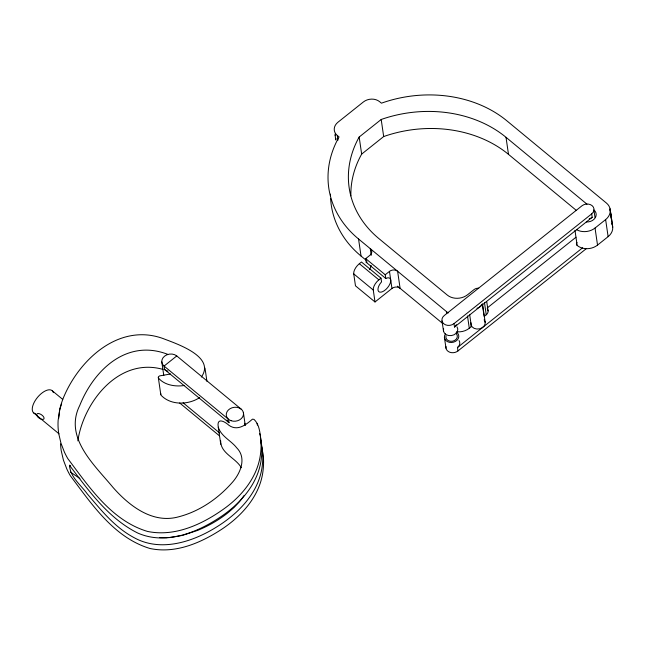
<?xml version="1.0" encoding="UTF-8"?>
<svg xmlns="http://www.w3.org/2000/svg" width="645" height="645" viewBox="0 0 645 645"><rect width="100%" height="100%" fill="white"/><g stroke="black" fill="none" stroke-linecap="round" stroke-linejoin="round"><path stroke-width="0.97" d="M160.919 393.869L160.895 395.062C170.474 405.503 188.324 405.116 199.668 397.586M58.663 418.436L59.614 410.067L61.638 403.625M77.843 440.882C83.632 401.843 119.002 356.814 163.088 369.432M220.663 440.769C220.397 453.443 235.836 457.853 241.294 467.714M336.045 138.578L335.722 139.949L335.158 135.265M201.345 377.043C216.027 356.524 175.996 343.6 162.935 338.496C119.309 322.79 79.891 359.031 63.871 396.683A111.117 89.204 -8.3 0 0 59.977 408.374L58.131 420.355A95.686 76.82 -8.3 0 0 58.751 433.722L60.953 443.147L64.315 451.887A107.933 86.648 -8.3 0 0 67.846 458.668C89.332 487.225 111.601 520.676 147.52 531.432C175.642 537.253 203.707 523.692 225.871 507.438C243.641 494.191 258.564 474.994 260.693 452.306A104.111 83.584 -8.3 0 0 260.927 440.204C259.975 433.069 259.54 424.563 253.977 419.363L252.421 419.177C246.027 424.765 237.529 431.537 228.894 425.265C224.686 421.419 216.462 417.041 218.276 427.2L220.767 444.26M350.888 195.854A115.689 92.88 -8.3 0 1 361.66 154.099L359.168 137.03L381.195 119.478A115.689 92.88 -8.3 0 1 506.011 137.304L586.974 204.175M361.66 154.099L383.678 136.547A115.689 92.88 -8.3 0 1 508.494 154.365L576.356 210.415M176.77 355.943L164.064 366.07L164.564 369.48L229.023 422.725L228.524 419.315L164.064 366.07A8.675 6.966 -8.3 0 1 164.556 356.161A8.675 6.966 -8.3 0 1 176.77 355.943L241.238 409.18M385.775 278.479L385.234 274.77L389.467 271.392A5.781 4.644 -8.3 0 1 397.61 271.247L400.102 288.307A5.781 4.644 -8.3 0 0 391.958 288.46L375.011 301.965L355.476 285.832L353.734 273.883A8.675 4.184 -50.4 0 1 359.346 263.7L361.466 262.015L380.993 278.148L381.542 281.857A8.675 4.184 -50.4 0 0 379.695 292.112A8.675 4.184 -50.4 0 0 389.911 283.961A8.675 4.184 -50.4 0 0 385.775 278.479L366.239 262.346L365.699 258.637L369.94 255.259A5.781 4.644 -8.3 0 0 370.27 248.656L371.238 255.291M375.011 301.965L373.27 290.024A8.675 4.184 -50.4 0 1 378.881 279.833L380.993 278.148M453.999 323.629L591.691 213.89A7.232 5.805 -8.3 0 0 592.102 205.634A7.232 5.805 -8.3 0 0 581.927 205.82L444.228 315.558A7.232 5.805 -8.3 0 0 443.816 323.814A7.232 5.805 -8.3 0 0 453.999 323.629L454.499 327.039L592.191 217.3L591.691 213.89M456.192 332.699L457.732 331.466M487.265 307.931L575.993 237.223M576.638 229.733A14.464 11.61 -8.3 0 0 595.037 228.032L605.631 219.59A14.464 11.61 -8.3 0 0 606.453 203.078L506.833 120.792A115.689 92.88 -8.3 0 0 381.437 103.176L379.647 101.692A11.57 9.288 -8.3 0 0 363.353 101.991L337.932 122.252A11.57 9.288 -8.3 0 0 337.279 135.458L337.964 140.199M457.466 331.844A14.464 11.61 -8.3 0 0 469.294 328.273L471.414 326.58L469.705 314.849M484.129 316.453L486.241 314.768A5.781 4.644 -8.3 0 0 487.217 308.802M445.969 346.43A7.232 5.805 -8.3 0 0 449.742 352.226A7.232 5.805 -8.3 0 0 457.982 350.928L457.482 347.518L582.612 247.793M457.982 350.928L586.232 248.712M574.961 230.297L577.17 245.471A14.464 11.61 -8.3 0 0 597.528 245.092L608.122 236.65A14.464 11.61 -8.3 0 0 611.799 223.71M197.692 530.384L182.43 535.415L169.006 537.575M184.51 385.476C175.553 386.887 164.491 385.275 158.412 377.994L158.428 376.801L159.517 375.922L170.53 373.995M167.095 537.688L159.484 537.599M167.692 354.323C126.904 338.561 94.057 369.738 79.77 405.407C63.645 437.528 94.396 464.868 112.867 487.257C129.032 505.72 152.542 524.095 178.649 516.814C199.216 511.485 217.534 498.964 231.595 483.21C240.109 474.043 247.156 458.401 236.78 447.904C231.136 440.583 221.162 436.472 218.276 427.2M260.451 439.576L262.668 452.153A104.111 83.584 -8.3 0 1 262.434 464.247C259.822 491.853 238.819 513.347 216.252 527.215C192.323 542.098 160.412 552.338 133.991 537.599C114.858 527.449 101.168 510.219 87.381 494.03C80.883 484.911 70.152 477.171 69.491 465.271L70.644 465.964M70.482 472.1L79.875 478.501M337.279 135.458L339.068 136.942A115.689 92.88 -8.3 0 0 358.547 238.981L361.039 256.041L366.167 260.274M358.547 238.981L446.453 311.583A14.464 11.61 -8.3 0 0 448.404 312.906M365.699 258.637L385.234 274.77M397.497 286.162L442.736 323.524M359.346 263.7L378.881 279.833M353.734 273.883L373.27 290.024M183.083 402.786L219.582 432.94M179.697 402.996L219.308 435.714M52.301 390.789L62.71 399.384M33.524 412.768L59.058 433.859M69.491 465.271C88.752 490.845 108.537 518.564 137.877 533.101C165.934 545.331 197.346 532.544 221.066 516.597C241.214 502.963 259.088 482.557 261.435 457.426A104.111 83.584 -8.3 0 0 261.668 445.324L260.338 436.181M259.693 433.642L260.177 435.431M261.435 445.59L263.418 457.273A104.111 83.584 -8.3 0 1 263.176 469.366C260.83 494.505 242.955 514.904 222.807 528.537C201.724 542.55 175.779 554.015 150.011 548.492C114.084 537.737 91.824 504.293 70.337 475.736A107.933 86.648 -8.3 0 1 66.806 468.947L63.444 460.207L61.243 450.782A95.686 76.82 -8.3 0 1 60.557 443.865M612.565 225.935L610.073 208.867L611.508 219.792L610.243 210.052M611.323 217.405L612.734 227.121M605.631 219.59L608.122 236.65M595.021 217.494L593.908 209.907A8.675 6.966 -8.3 0 1 595.206 217.841A8.675 6.966 -8.3 0 1 586.313 221.953M595.037 228.032L597.528 245.092M506.011 137.304L508.494 154.365M486.773 301.949L488.088 310.946M484.443 302.44L486.241 314.768M482.508 303.964L485.209 322.492M482.331 304.126L483.992 315.502M467.496 315.945L469.294 328.273M446.453 311.583L446.727 313.478M442.01 320.92L443.502 331.159M444.413 337.391L445.993 348.219M381.195 119.478L383.678 136.547M389.467 271.392L391.958 288.46M257.121 423.37L257.371 425.079M243.407 412.655L245.253 425.313A8.675 6.966 -8.3 0 0 244.689 423.265M204.997 368.061L206.932 381.332M161.79 361.885L163.782 375.535M158.283 377.365L160.774 394.426M359.168 137.03A115.689 92.88 -8.3 0 0 378.905 238.602L447.275 295.071A14.464 11.61 -8.3 0 0 467.633 294.7L473.986 289.637A5.781 4.644 -8.3 0 1 478.719 288.202M471.414 326.58A8.675 6.966 -8.3 0 1 470.915 326.128M361.039 256.041A115.689 92.88 -8.3 0 1 330.627 198.587M330.522 195.903A115.689 92.88 -8.3 0 1 330.506 194.113M577.17 245.471A2.894 2.322 -8.3 0 1 576.985 242.504M335.069 135.248A4.176 1.798 86.5 0 1 335.142 133.991M371.141 265.393A8.675 4.184 -50.4 0 1 369.408 269.642M366.239 262.346A8.675 4.184 -50.4 0 1 367.182 261.951M456.483 333.925A5.781 4.644 -8.3 0 1 452.508 341.213A5.781 4.644 -8.3 0 1 446.018 335.803M456.442 332.094A7.232 5.805 -8.3 0 1 457.24 340.004A7.232 5.805 -8.3 0 1 447.477 341.648A7.232 5.805 -8.3 0 1 445.453 333.941M457.047 326.886A7.232 5.805 -8.3 0 1 451.395 335.585A7.232 5.805 -8.3 0 1 443.623 328.765M456.386 324.653A7.232 5.805 -8.3 0 1 454.499 327.039M481.807 304.392A7.232 5.805 -8.3 0 1 476.937 308.27M459.038 340.536A7.232 5.805 -8.3 0 1 457.482 347.518M484.113 319.807A7.232 5.805 -8.3 0 1 479.517 328.845A7.232 5.805 -8.3 0 1 470.89 322.75M592.191 217.3A7.232 5.805 -8.3 0 1 589.216 218.792M167.966 371.141A8.675 6.966 -8.3 0 1 164.564 369.48M229.023 422.725A8.675 6.966 -8.3 0 1 227.04 419.935M35.475 413.711A14.464 6.974 -50.4 0 1 37.773 397.054A14.464 6.974 -50.4 0 1 53.35 392.603M243.842 495.731A69.862 56.083 -8.3 0 1 239.448 501.713L233.966 507.567L227.87 512.856A111.561 89.558 -8.3 0 1 197.668 530.351M231.039 420.709A8.675 6.966 -8.3 0 0 243.512 413.364A8.675 6.966 -8.3 0 0 230.096 408.672A8.675 6.966 -8.3 0 0 231.039 420.709M37.595 416.71A4.289 2.048 34.7 0 0 43.9 418.928A4.289 2.048 34.7 0 0 39.635 413.8A4.289 2.048 34.7 0 0 37.595 416.71"/></g></svg>
